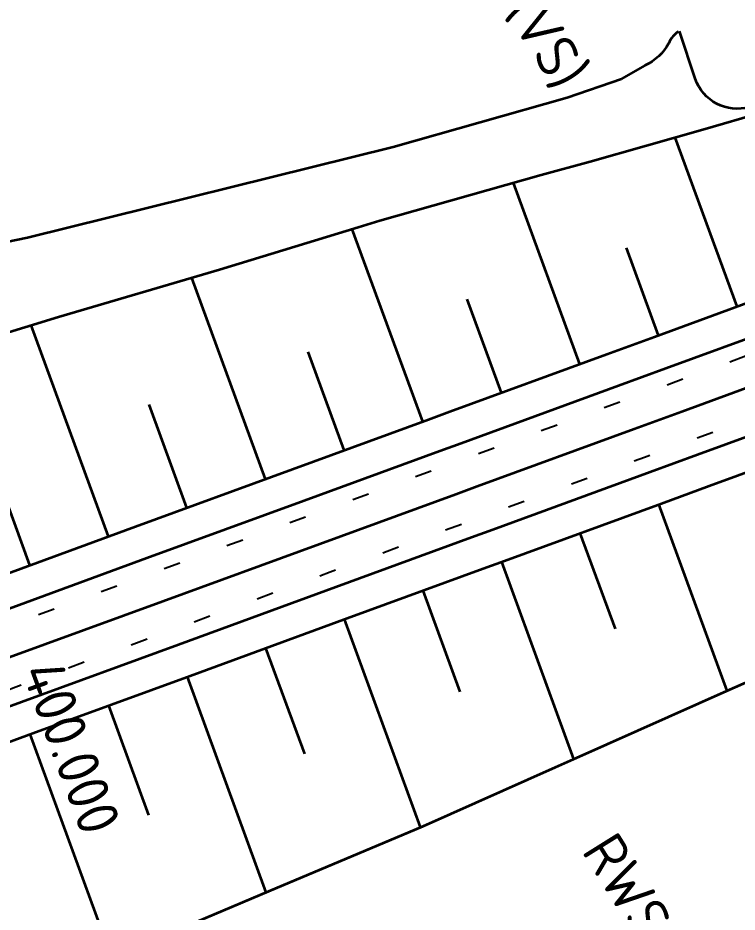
# Model space of a CAD drawing. Header units: metres. Extents: x 134219 to 139178, y 438661 to 444352.
# Drawn here: x 136175.8 to 136218.8, y 442082.5 to 442136 of the extents above; entities that cross this region are included whole.
import ezdxf
from ezdxf.enums import TextEntityAlignment as Align

# ---------------------------------------------------------------- set-up
doc = ezdxf.new("R2010")
doc.units = ezdxf.units.M
doc.linetypes.add('13strp', pattern=[4, 1, -3])
doc.layers.add('N-WE-KL-ET_LS_OV_KABEL-T25', color=7, linetype='Continuous', lineweight=25)
doc.layers.add('Utd-ondergr-nw', color=8, linetype='13strp', lineweight=35)
doc.layers.add('Utd-weg-nw', color=8, linetype='Continuous')
doc.styles.add('alm a2ee v011$0$rtw_iso', font='NLCS-ISO.ttf')
doc.styles.add('NLCS-ISO', font='NLCS-ISO.ttf')

msp = doc.modelspace()

# ---------------------------------------------------------------- linework, layer by layer
at = {"layer": 'Utd-ondergr-nw', "linetype": 'Continuous', "flags": 128}
for points in [[(136156.798, 442088.04), (136157.266, 442088.211), (136166.657, 442091.647), (136176.048, 442095.082), (136185.44, 442098.518), (136194.831, 442101.954), (136202.946, 442104.922), (136204.222, 442105.389), (136213.613, 442108.825), (136216.452, 442109.863), (136223.005, 442112.26), (136229.959, 442114.805), (136232.396, 442115.696), (136241.787, 442119.132), (136251.179, 442122.567), (136260.57, 442126.003), (136269.961, 442129.439), (136279.352, 442132.874), (136285.52, 442135.131)], [(136157.795, 442086.275), (136157.953, 442086.333), (136167.344, 442089.768), (136176.735, 442093.204), (136186.127, 442096.64), (136195.518, 442100.075), (136203.633, 442103.044), (136204.909, 442103.511), (136214.301, 442106.947), (136217.139, 442107.985), (136223.692, 442110.382), (136230.646, 442112.926), (136233.083, 442113.818), (136242.474, 442117.253), (136251.866, 442120.689), (136261.257, 442124.125), (136270.648, 442127.56), (136280.04, 442130.996), (136285.589, 442133.026)], [(136141.483, 442116.019), (136148.653, 442117.092), (136176.413, 442122.839), (136198.266, 442128.258), (136208.666, 442131.21), (136211.918, 442132.331)], [(136168.698, 442115.175), (136178.275, 442118.101), (136187.891, 442120.922), (136196.165, 442123.457), (136197.468, 442123.851), (136207.114, 442126.591), (136210.04, 442127.391), (136216.77, 442129.302), (136223.9, 442131.367)], [(136215.093, 442128.826), (136218.795, 442118.707)], [(136160.322, 442073.459), (136162.421, 442074.118), (136172.273, 442076.295), (136181.615, 442079.866), (136190.839, 442083.76), (136200.06, 442087.659), (136207.975, 442091.175), (136209.218, 442091.732), (136218.374, 442095.811), (136221.145, 442097.035), (136227.555, 442099.821), (136234.355, 442102.786), (136236.741, 442103.818), (136245.932, 442107.802), (136255.111, 442111.818), (136264.29, 442115.835), (136273.467, 442119.856), (136282.633, 442123.908), (136287.298, 442125.957)], [(136205.437, 442126.115), (136209.404, 442115.271)], [(136195.802, 442123.346), (136200.013, 442111.835)], [(136212.185, 442122.223), (136214.1, 442116.989)], [(136186.22, 442120.432), (136190.622, 442108.4)], [(136153.056, 442094.657), (136154.689, 442095.254), (136164.08, 442098.69), (136173.471, 442102.126), (136182.863, 442105.561), (136192.254, 442108.997), (136200.369, 442111.966), (136201.645, 442112.433), (136211.037, 442115.868), (136213.876, 442116.907), (136220.428, 442119.304)], [(136202.661, 442119.149), (136204.709, 442113.553)], [(136154.051, 442092.891), (136155.376, 442093.376), (136164.767, 442096.812), (136174.159, 442100.247), (136183.55, 442103.683), (136192.941, 442107.119), (136201.056, 442110.087), (136202.332, 442110.554), (136211.724, 442113.99), (136214.563, 442115.029), (136221.115, 442117.426)], [(136176.61, 442117.592), (136181.23, 442104.964)], [(136193.166, 442115.998), (136195.317, 442110.118)], [(136155.424, 442090.465), (136156.321, 442090.794), (136165.712, 442094.229), (136175.103, 442097.665), (136184.495, 442101.1), (136193.886, 442104.536), (136202.001, 442107.505), (136203.277, 442107.972), (136212.669, 442111.407), (136215.507, 442112.446), (136222.06, 442114.843)], [(136183.669, 442112.852), (136185.926, 442106.682)], [(136174.178, 442109.688), (136176.535, 442103.246)], [(136218.22, 442095.742), (136214.142, 442106.889)], [(136211.544, 442099.437), (136209.447, 442105.171)], [(136209.064, 442091.663), (136204.751, 442103.453)], [(136202.271, 442095.68), (136200.055, 442101.735)], [(136199.905, 442087.593), (136195.36, 442100.017)], [(136192.979, 442091.972), (136190.664, 442098.3)], [(136190.683, 442083.694), (136185.968, 442096.582)], [(136183.672, 442088.306), (136181.273, 442094.864)], [(136181.458, 442079.806), (136176.577, 442093.146)]]:
    msp.add_lwpolyline(points, dxfattribs=at)
at = {"layer": 'Utd-ondergr-nw', "linetype": 'Continuous'}
for points in [[(136215.316, 442135.155, 0.155345), (136214.733, 442134.451, -0.167972), (136213.311, 442133.131), (136211.918, 442132.331)], [(136220.205, 442130.833), (136219.564, 442130.643, -0.404122), (136216.314, 442132.339), (136215.37, 442135.172)]]:
    msp.add_lwpolyline(points, format="xyb", dxfattribs=at)
at = {"layer": 'Utd-weg-nw', "linetype": '13strp', "flags": 128}
for points in [[(136154.525, 442092.053), (136155.702, 442092.484), (136165.094, 442095.92), (136174.485, 442099.355), (136183.876, 442102.791), (136193.268, 442106.227), (136201.382, 442109.195), (136202.659, 442109.662), (136212.05, 442113.098), (136214.889, 442114.136), (136221.441, 442116.533), (136228.396, 442119.078), (136230.833, 442119.969), (136240.224, 442123.405), (136249.615, 442126.84), (136259.007, 442130.276), (136268.398, 442133.712), (136277.789, 442137.147), (136287.18, 442140.583), (136290.818, 442141.914), (136296.572, 442144.019), (136305.963, 442147.454), (136308.247, 442148.29), (136315.345, 442150.897), (136322.283, 442153.504), (136324.67, 442154.425), (136326.301, 442155.063), (136333.148, 442157.802), (136333.932, 442158.12), (136340.181, 442160.677), (136343.181, 442161.908), (136352.433, 442165.704), (136361.684, 442169.5)], [(136156.323, 442088.878), (136156.939, 442089.103), (136166.331, 442092.539), (136175.722, 442095.974), (136185.113, 442099.41), (136194.504, 442102.846), (136202.619, 442105.814), (136203.896, 442106.281), (136213.287, 442109.717), (136216.126, 442110.756), (136222.678, 442113.153), (136229.632, 442115.697), (136232.07, 442116.588), (136241.461, 442120.024), (136250.852, 442123.46), (136260.243, 442126.895), (136269.635, 442130.331), (136279.026, 442133.766), (136288.417, 442137.202), (136292.055, 442138.533), (136297.809, 442140.638), (136307.2, 442144.073), (136309.484, 442144.909), (136316.594, 442147.52), (136323.57, 442150.142), (136325.974, 442151.07), (136327.617, 442151.712), (136334.502, 442154.466), (136335.288, 442154.786), (136341.547, 442157.346), (136344.548, 442158.577), (136353.799, 442162.373), (136363.051, 442166.169)]]:
    msp.add_lwpolyline(points, dxfattribs=at)

# ---------------------------------------------------------------- texts
at = {"layer": 'N-WE-KL-ET_LS_OV_KABEL-T25', "style": 'NLCS-ISO'}
msp.add_text('RWS OP U-5 VG-YMvKas 4x25mm² (VS)', height=2.5, rotation=302.0379, dxfattribs=at).set_placement((136177.783, 442182.064), align=Align.MIDDLE_LEFT)
msp.add_text('RWS VP H-6 VG-YMvKas 4x10mm² (VS)', height=2.5, rotation=302.0379, dxfattribs=at).set_placement((136241.546, 442037.273), align=Align.MIDDLE_RIGHT)
at = {"layer": 'Utd-ondergr-nw', "color": 7, "style": 'alm a2ee v011$0$rtw_iso'}
msp.add_text('400.000', height=2.5, rotation=290.0944, dxfattribs=at).set_placement((136176.034, 442096.94))

doc.saveas('drawing.dxf')
